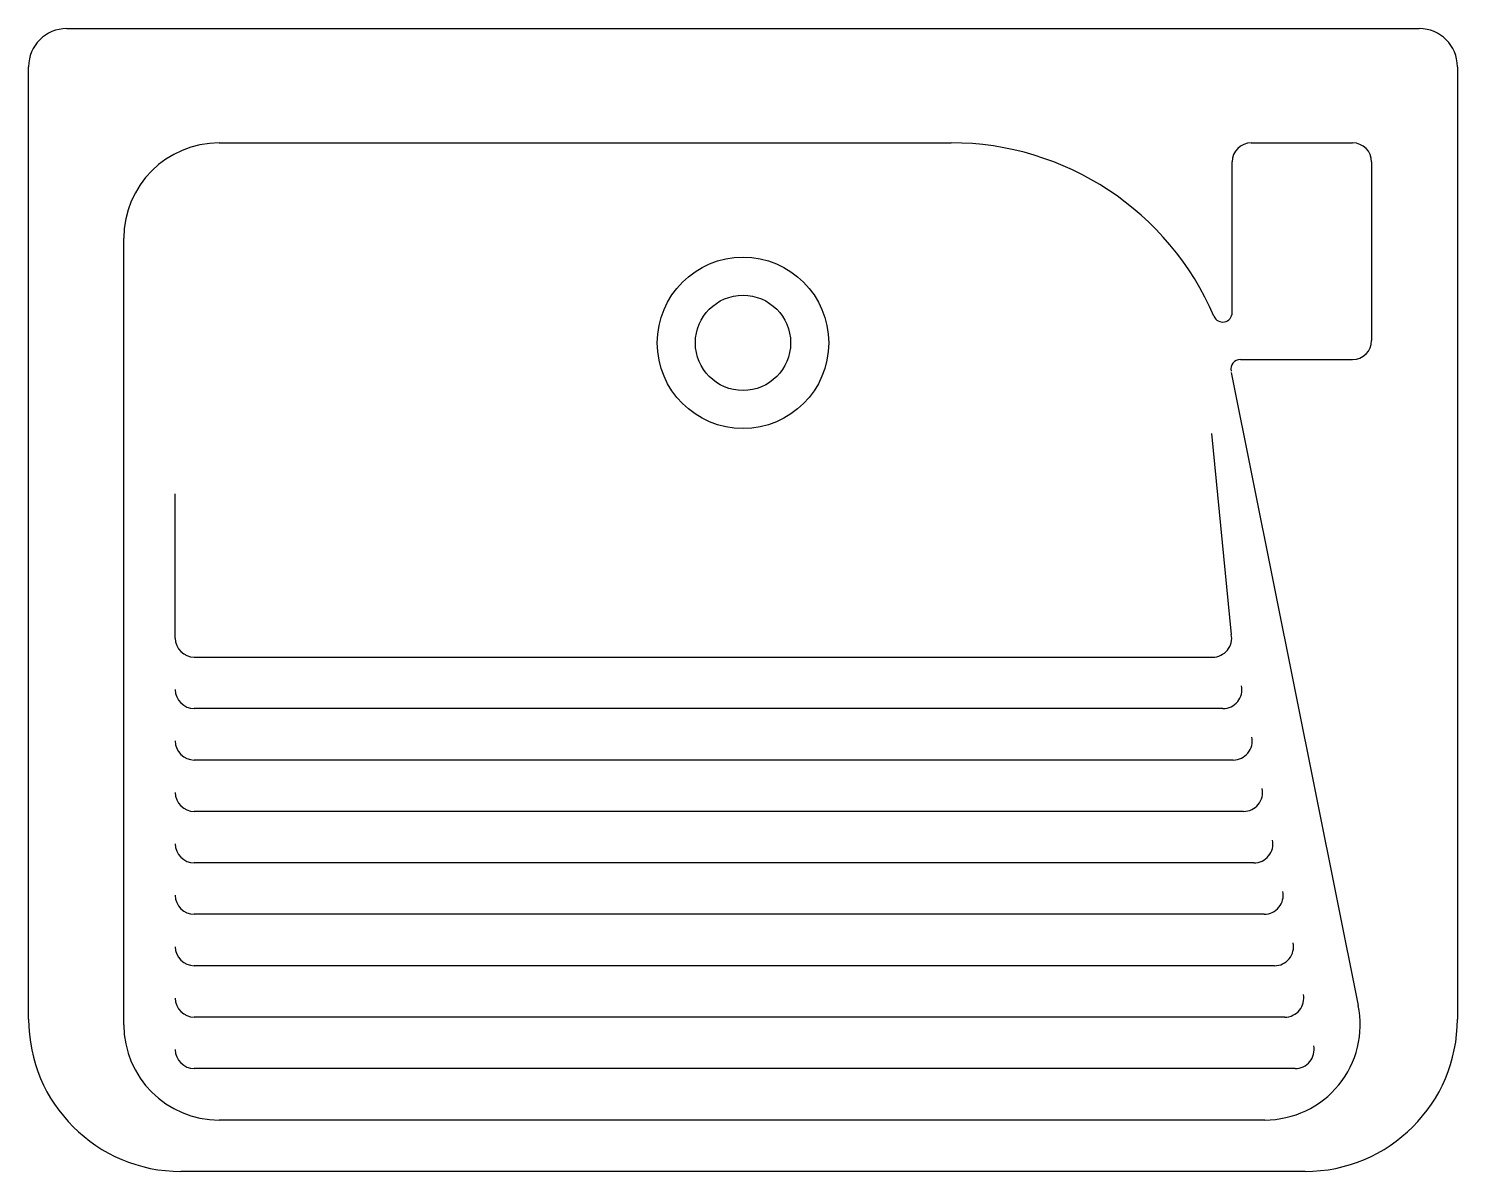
# Model space of a CAD drawing. Extents: x 0.05 to 0.8, y 0.079 to 0.679.
import ezdxf

# ---------------------------------------------------------------- set-up
doc = ezdxf.new("R2010")
doc.units = 0
doc.layers.get('0').update_dxf_attribs({"linetype": 'CONTINUOUS'})

msp = doc.modelspace()

# ---------------------------------------------------------------- linework, layer by layer
for p, q in [((0.06957, 0.67884, 0.03356), (0.77957, 0.67884, 0.03356)), ((0.04957, 0.15884, 0.03356), (0.04957, 0.65884, 0.03356)), ((0.79957, 0.65884, 0.03356), (0.79957, 0.15884, 0.03356)), ((0.14957, 0.61884, 0.03356), (0.53379, 0.61884, 0.03356)), ((0.69133, 0.61884, 0.03356), (0.74453, 0.61884, 0.03356)), ((0.68133, 0.52975, 0.03356), (0.68133, 0.60884, 0.03356)), ((0.75453, 0.60884, 0.03356), (0.75453, 0.51507, 0.03356)), ((0.09957, 0.15584, 0.03356), (0.09957, 0.56884, 0.03356)), ((0.68562, 0.50507, 0.03356), (0.74453, 0.50507, 0.03356)), ((0.68087, 0.49831, 0.03356), (0.74745, 0.16602, 0.03356)), ((0.67049, 0.46628, 0.03356), (0.68089, 0.36081, 0.03356)), ((0.12657, 0.35884, 0.03356), (0.12657, 0.43464, 0.03356)), ((0.13657, 0.34884, 0.03356), (0.67108, 0.34884, 0.03356)), ((0.67649, 0.32184, 0.03356), (0.13657, 0.32184, 0.03356)), ((0.6819, 0.29484, 0.03356), (0.13657, 0.29484, 0.03356)), ((0.68731, 0.26784, 0.03356), (0.13657, 0.26784, 0.03356)), ((0.69272, 0.24084, 0.03356), (0.13657, 0.24084, 0.03356)), ((0.69813, 0.21384, 0.03356), (0.13657, 0.21384, 0.03356)), ((0.70354, 0.18684, 0.03356), (0.13657, 0.18684, 0.03356)), ((0.70895, 0.15984, 0.03356), (0.13657, 0.15984, 0.03356)), ((0.71436, 0.13284, 0.03356), (0.13657, 0.13284, 0.03356)), ((0.6985, 0.10584, 0.03356), (0.14957, 0.10584, 0.03356)), ((0.71957, 0.07884, 0.03356), (0.12957, 0.07884, 0.03356))]:
    msp.add_line(p, q)
for radius in [0.045, 0.025]:
    msp.add_circle((0.42457, 0.51384, 0.03356), radius)
for centre, radius, start, end in [((0.06957, 0.65884, 0.03356), 0.02, 90, 180), ((0.77957, 0.65884, 0.03356), 0.02, 0, 90), ((0.14957, 0.56884, 0.03356), 0.05, 90, 180), ((0.53379, 0.46884, 0.03356), 0.15, 23.13743, 90), ((0.69133, 0.60884, 0.03356), 0.01, 90, 180), ((0.74453, 0.60884, 0.03356), 0.01, 0, 90), ((0.67633, 0.52975, 0.03356), 0.005, 203.13743, 0), ((0.74453, 0.51507, 0.03356), 0.01, 270, 0), ((0.68562, 0.50007, 0.03356), 0.005, 90, 191.62261), ((0.67108, 0.35884, 0.03356), 0.01, 270, 11.33016), ((0.13657, 0.35884, 0.03356), 0.01, 180, 270), ((0.13657, 0.33184, 0.03356), 0.01, 180, 270), ((0.67649, 0.33184, 0.03356), 0.01, 270, 11.33016), ((0.13657, 0.30484, 0.03356), 0.01, 180, 270), ((0.6819, 0.30484, 0.03356), 0.01, 270, 11.33016), ((0.13657, 0.27784, 0.03356), 0.01, 180, 270), ((0.68731, 0.27784, 0.03356), 0.01, 270, 11.33016), ((0.13657, 0.25084, 0.03356), 0.01, 180, 270), ((0.69272, 0.25084, 0.03356), 0.01, 270, 11.33016), ((0.69813, 0.22384, 0.03356), 0.01, 270, 11.33016), ((0.13657, 0.22384, 0.03356), 0.01, 180, 270), ((0.13657, 0.19684, 0.03356), 0.01, 180, 270), ((0.70354, 0.19684, 0.03356), 0.01, 270, 11.33016), ((0.13657, 0.16984, 0.03356), 0.01, 180, 270), ((0.6985, 0.15584, 0.03356), 0.05, 270, 11.74534), ((0.70895, 0.16984, 0.03356), 0.01, 270, 11.33016), ((0.12957, 0.15884, 0.03356), 0.08, 180, 270), ((0.71957, 0.15884, 0.03356), 0.08, 270, 0), ((0.14957, 0.15584, 0.03356), 0.05, 180, 270), ((0.13657, 0.14284, 0.03356), 0.01, 180, 270), ((0.71436, 0.14284, 0.03356), 0.01, 270, 11.33016)]:
    msp.add_arc(centre, radius, start, end)

doc.saveas('drawing.dxf')
